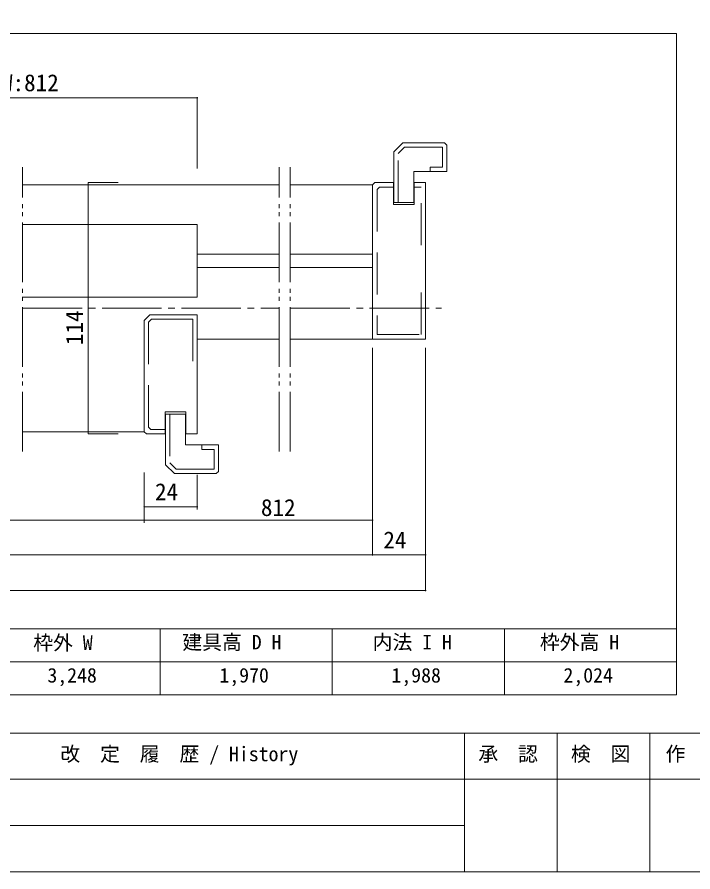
# Model space of a CAD drawing. Units: millimetres on the paper, enlarged 10 times, with parts at other scales. Extents: x -1985 to 2015, y -1370 to 1400.
# Drawn here: x -601 to 420, y -1370 to -78 of the extents above; entities that cross this region are included whole.
import ezdxf
from ezdxf.enums import TextEntityAlignment as Align

# ---------------------------------------------------------------- set-up
doc = ezdxf.new("R2010")
doc.units = ezdxf.units.MM
doc.header["$LTSCALE"] = 10
for name, pattern in [('CHAIN2', [12, 9, -1, 1, -1]), ('DOUBLE_CHAIN2', [12.8, 9, -1, 0.6, -0.6, 0.6, -1]), ('USER2', [9.525, 6.35, -3.175])]:
    doc.linetypes.add(name, pattern=pattern)
doc.layers.add('1-1_0', color=7, linetype='Continuous', lineweight=20)
doc.layers.add('2-0_18', color=7, linetype='Continuous', lineweight=20)
doc.styles.add('ＭＳ ゴシック', font='')
doc.styles.get('ＭＳ ゴシック').set_extended_font_data('MS Gothic')

msp = doc.modelspace()

# ---------------------------------------------------------------- linework, layer by layer
at = {"layer": '1-1_0'}
for p, q in [((395, -102.5), (-1935, -102.5)), ((395, -102.5), (-1935, -102.5)), ((395, -1002.5), (395, -102.5)), ((395, -1002.5), (-1935, -1002.5)), ((395, -1002.5), (-1935, -1002.5)), ((-385, -1002.5), (-385, -1102.5)), ((-125, -1002.5), (-125, -1102.5)), ((135, -1002.5), (135, -1102.5)), ((395, -1002.5), (395, -1102.5)), ((395, -1052.5), (-1935, -1052.5)), ((395, -1102.5), (-1935, -1102.5)), ((2015, -1160), (-1985, -1160)), ((75, -1160), (75, -1370)), ((215, -1160), (215, -1370)), ((355, -1160), (355, -1370)), ((2015, -1230), (-1175, -1230)), ((75, -1300), (-1175, -1300))]:
    msp.add_line(p, q, dxfattribs=at)
msp.add_lwpolyline([(-1985, -1370), (2015, -1370), (2015, 1400), (-1985, 1400)], close=True, dxfattribs=at)
at = {"layer": '2-0_18', "color": 4, "lineweight": 9}
for p, q in [((-769.44, -199.39), (-329.26, -199.39)), ((-329.26, -306.57), (-329.26, -199.39)), ((-494.2, -327.76), (-494.2, -707.76)), ((-494.2, -327.76), (-448.75, -327.76)), ((-64.13, -577.76), (-64.13, -842.39)), ((-64.13, -577.76), (-64.13, -890.67)), ((-64.13, -577.76), (-64.13, -890.67)), ((15.87, -577.76), (15.87, -894.84)), ((15.87, -577.76), (15.87, -944.56)), ((-494.2, -707.76), (-448.75, -707.76)), ((-409.26, -766.3), (-409.26, -842.39)), ((-409.26, -766.3), (-409.26, -842.39)), ((-329.26, -769.64), (-329.27, -821.95)), ((-329.26, -769.64), (-329.27, -821.95)), ((-409.27, -817.79), (-329.27, -817.79)), ((-329.79, -817.79), (-408.75, -817.79)), ((-409.26, -838.23), (-329.26, -838.23)), ((-329.26, -838.23), (-409.26, -838.23)), ((-329.26, -838.23), (-64.13, -838.23)), ((-64.13, -890.67), (-1474.76, -890.67)), ((15.87, -890.67), (-64.13, -890.67)), ((-832.78, -944.56), (15.87, -944.56))]:
    msp.add_line(p, q, dxfattribs=at)
at = {"layer": '2-0_18'}
for p, q in [((-18.63, -267.76), (-31.96, -281.09)), ((-18.63, -267.76), (44.7, -267.76)), ((44.7, -267.76), (48.04, -271.09)), ((-31.96, -281.09), (-31.96, -357.76)), ((-1.96, -311.09), (-1.96, -357.76)), ((-593.11, -331.09), (-205.29, -331.09)), ((-416.35, -331.09), (-458, -331.09)), ((-188.62, -331.09), (-64.13, -331.09)), ((-60.8, -327.76), (-64.13, -331.09)), ((-64.13, -331.09), (-64.13, -564.42)), ((-60.8, -327.76), (-32.46, -327.76)), ((-32.46, -327.76), (-32.46, -361.09)), ((-1.46, -327.76), (15.87, -327.76)), ((15.87, -564.42), (15.87, -327.76)), ((-1.96, -357.76), (-31.96, -357.76)), ((-593.11, -391.09), (-453.32, -391.09)), ((-593.11, -391.09), (-329.26, -391.09)), ((-414.26, -391.09), (-458, -391.09)), ((-416.35, -391.09), (-458, -391.09)), ((-329.26, -501.09), (-329.26, -391.09)), ((-329.26, -436.09), (-205.29, -436.09)), ((-188.62, -436.09), (-64.13, -436.09)), ((-329.26, -456.09), (-205.29, -456.09)), ((-188.62, -456.09), (-64.13, -456.09)), ((-593.11, -501.09), (-329.26, -501.09)), ((-414.26, -501.09), (-458, -501.09)), ((-414.26, -501.09), (-458, -501.09)), ((-409.26, -536.09), (-400.93, -527.76)), ((-385.1, -527.76), (-400.93, -527.76)), ((-385.1, -527.76), (-400.93, -527.76)), ((-329.26, -527.76), (-398.17, -527.76)), ((-329.26, -707.76), (-329.26, -527.76)), ((-409.26, -704.42), (-409.26, -536.09)), ((-329.26, -564.42), (-205.29, -564.42)), ((-188.62, -564.42), (-64.13, -564.42)), ((-64.13, -564.42), (15.87, -564.42)), ((-377.6, -707.76), (-377.6, -674.42)), ((-347.1, -677.76), (-377.1, -677.76)), ((-377.1, -754.42), (-377.1, -677.76)), ((-347.1, -724.42), (-347.1, -677.76)), ((-593.11, -704.42), (-409.26, -704.42)), ((-405.93, -707.76), (-409.26, -704.42)), ((-405.93, -707.76), (-377.6, -707.76)), ((-329.26, -707.76), (-346.6, -707.76)), ((-363.76, -767.76), (-377.1, -754.42)), ((-363.76, -767.76), (-300.43, -767.76)), ((-300.43, -767.76), (-297.1, -764.42))]:
    msp.add_line(p, q, dxfattribs=at)
at = {"layer": '2-0_18', "linetype": 'DOUBLE_CHAIN2'}
for p, q in [((-593.11, -734.33), (-593.11, -304.23)), ((-205.29, -734.33), (-205.29, -304.23)), ((-188.62, -734.33), (-188.62, -304.23))]:
    msp.add_line(p, q, dxfattribs=at)
at = {"layer": '2-0_18', "linetype": 'USER2'}
for p, q in [((-53.69, -334.86), (-57.02, -338.2)), ((-53.69, -334.86), (-32.46, -334.86)), ((-1.46, -334.42), (9.2, -334.42)), ((9.2, -422.42), (9.2, -334.42)), ((-57.02, -338.2), (-57.02, -557.32)), ((9.2, -557.32), (9.2, -469.32)), ((-398.17, -534.42), (-402.6, -538.85)), ((-402.6, -697.76), (-402.6, -538.85)), ((-335.93, -534.42), (-398.17, -534.42)), ((-335.93, -534.42), (-335.93, -623.31)), ((-57.02, -557.32), (9.2, -557.32)), ((-399.26, -701.09), (-402.6, -697.76)), ((-399.26, -701.09), (-377.6, -701.09))]:
    msp.add_line(p, q, dxfattribs=at)
at = {"layer": '2-0_18', "color": 4, "linetype": 'CHAIN2', "lineweight": 9}
for p, q in [((-593.11, -517.77), (-205.29, -517.77)), ((-188.62, -517.77), (39.79, -517.77))]:
    msp.add_line(p, q, dxfattribs=at)
at = {"layer": '2-0_18'}
for points in [[(48.04, -271.09), (48.04, -311.09), (-1.96, -311.09)], [(-32.46, -361.09), (-1.46, -361.09), (-1.46, -327.76)], [(-377.6, -674.42), (-346.6, -674.42), (-346.6, -707.76)], [(-297.1, -764.42), (-297.1, -724.42), (-347.1, -724.42)]]:
    msp.add_lwpolyline(points, dxfattribs=at)
at = {"layer": '2-0_18', "linetype": 'USER2'}
for points in [[(-25.3, -357.76), (-25.3, -283.85), (-15.87, -274.42), (41.37, -274.42), (41.37, -304.42), (23.04, -304.42), (23.04, -311.09)], [(-370.43, -677.76), (-370.43, -751.66), (-361, -761.09), (-303.76, -761.09), (-303.76, -731.09), (-322.1, -731.09), (-322.1, -724.42)]]:
    msp.add_lwpolyline(points, dxfattribs=at)
at = {"layer": '2-0_18', "color": 4, "lineweight": 9}
msp.add_lwpolyline([(-1129.62, -766.3), (-1129.62, -838.23), (-409.26, -838.23)], dxfattribs=at)
for centre, start, end in [((-329.26, -199.39), 0, 180), ((-329.26, -199.39), 180, 0), ((-409.27, -817.79), 0, 180), ((-409.27, -817.79), 0, 180), ((-409.27, -817.79), 180, 0), ((-409.27, -817.79), 180, 0), ((-329.27, -817.79), 0, 180), ((-329.27, -817.79), 0, 180), ((-329.27, -817.79), 180, 0), ((-329.27, -817.79), 180, 0), ((-409.26, -838.23), 0, 180), ((-409.26, -838.23), 0, 180), ((-409.26, -838.23), 180, 0), ((-409.26, -838.23), 180, 0), ((-64.13, -838.23), 0, 180), ((-64.13, -838.23), 180, 0), ((-64.13, -890.67), 0, 180), ((-64.13, -890.67), 0, 180), ((-64.13, -890.67), 180, 0), ((-64.13, -890.67), 180, 0), ((15.87, -890.67), 0, 180), ((15.87, -890.67), 180, 0), ((15.87, -944.56), 0, 180), ((15.87, -944.56), 180, 0)]:
    msp.add_arc(centre, 0.521, start, end, dxfattribs=at)

# ---------------------------------------------------------------- texts
at = {"layer": '1-1_0', "style": 'ＭＳ ゴシック'}
for s, p in [('枠外 W', (-577.08, -1041.02)), ('建具高 D H', (-351.7, -1040.24)), ('内法 I H', (-64.13, -1040.24)), ('枠外高 H', (188.69, -1040.24)), ('3,248', (-555.67, -1090.25)), ('1,970', (-295.67, -1090.25)), ('1,988', (-35.67, -1090.25)), ('2,024', (224.33, -1090.25)), ('改\u3000定\u3000履\u3000歴 / History', (-536.02, -1209.21)), ('承\u3000認', (95.74, -1209.21)), ('検\u3000図', (235.6, -1209.21)), ('作\u3000成', (378.67, -1209.21))]:
    msp.add_text(s, height=21.99, dxfattribs=at).set_placement(p, align=Align.BOTTOM_LEFT)
at = {"layer": '2-0_18', "style": 'ＭＳ ゴシック'}
for s, p in [('DW:812', (-643.23, -197.31)), ('24', (-392.99, -815.7)), ('812', (-232.91, -839.57)), ('24', (-47.85, -888.59))]:
    msp.add_text(s, height=25.66, dxfattribs=at).set_placement(p, align=Align.BOTTOM_LEFT)
msp.add_text('114', height=25.66, rotation=90, dxfattribs=at).set_placement((-494.35, -573.38), align=Align.BOTTOM_LEFT)

doc.saveas('drawing.dxf')
